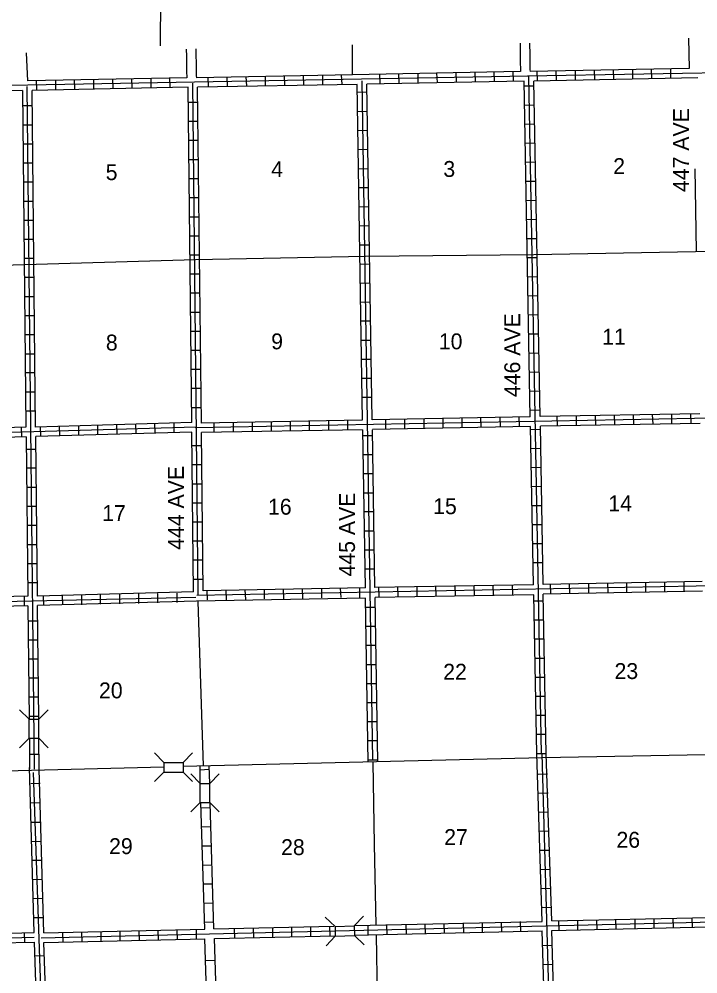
# Model space of a CAD drawing. Extents: x 1881594 to 2243936, y 15775045 to 16151935.
# Drawn here: x 2075614 to 2096968, y 15905015 to 15935047 of the extents above; entities that cross this region are included whole.
import ezdxf

# ---------------------------------------------------------------- set-up
doc = ezdxf.new("R2010")
doc.units = 0
for name, color, linetype in [('L11', 7, 'Continuous'), ('L13', 7, 'Continuous'), ('L14', 7, 'Continuous'), ('L18', 7, 'Continuous'), ('L30', 7, 'Continuous'), ('L4', 7, 'Continuous'), ('L50', 7, 'Continuous'), ('L8', 7, 'Continuous')]:
    doc.layers.add(name, color=color, linetype=linetype)

msp = doc.modelspace()

# ---------------------------------------------------------------- linework, layer by layer
at = {"layer": 'L11'}
msp.add_line((2096928, 15927744), (2096878, 15930340), dxfattribs=at)
at = {"layer": 'L13'}
for p, q in [((2081410, 15911560), (2081252, 15916725)), ((2086799, 15909092), (2086754, 15911661)), ((2086844, 15906549), (2086799, 15909092)), ((2086944, 15901222), (2086854, 15906233))]:
    msp.add_line(p, q, dxfattribs=at)
at = {"layer": 'L18'}
for p, q in [((2075930, 15913023), (2075629, 15913324)), ((2076231, 15913023), (2076527, 15913324)), ((2075930, 15913023), (2076231, 15913023)), ((2075930, 15912427), (2075930, 15913023)), ((2076231, 15912427), (2076231, 15913023)), ((2075930, 15912427), (2075629, 15912126)), ((2075930, 15912427), (2076231, 15912427)), ((2076231, 15912427), (2076527, 15912126)), ((2080170, 15911666), (2079869, 15911967)), ((2080772, 15911666), (2081073, 15911967)), ((2080170, 15911666), (2080170, 15911365)), ((2080170, 15911666), (2080772, 15911666)), ((2080772, 15911666), (2080772, 15911365)), ((2080170, 15911365), (2079869, 15911064)), ((2080170, 15911365), (2080772, 15911365)), ((2080772, 15911365), (2081073, 15911064)), ((2081311, 15911006), (2081015, 15911307)), ((2081611, 15911006), (2081912, 15911307)), ((2081311, 15911006), (2081611, 15911006)), ((2081311, 15910410), (2081311, 15911006)), ((2081611, 15910410), (2081611, 15911006)), ((2081311, 15910410), (2081015, 15910109)), ((2081311, 15910410), (2081611, 15910410)), ((2081611, 15910410), (2081912, 15910109)), ((2085556, 15906508), (2085244, 15906798)), ((2086152, 15906524), (2086448, 15906835)), ((2085556, 15906508), (2086152, 15906524)), ((2085556, 15906508), (2085561, 15906207)), ((2086152, 15906524), (2086163, 15906223)), ((2085561, 15906207), (2085270, 15905900)), ((2085561, 15906207), (2086163, 15906223)), ((2086163, 15906223), (2086469, 15905932))]:
    msp.add_line(p, q, dxfattribs=at)
at = {"layer": 'L4'}
for points in [[(2101976, 15927823), (2091802, 15927633), (2086506, 15927575)], [(2086506, 15927575), (2081163, 15927475), (2070756, 15927169)], [(2102319, 15911999), (2092076, 15911809)], [(2092076, 15911809), (2080772, 15911534)], [(2080165, 15911518), (2070994, 15911291)]]:
    msp.add_lwpolyline(points, dxfattribs=at)
at = {"layer": 'L50'}
for p, q in [((2080064, 15934202), (2080144, 15945749)), ((2096673, 15934444), (2096697, 15933498)), ((2086101, 15933293), (2086101, 15934233)), ((2075885, 15933101), (2075850, 15933989))]:
    msp.add_line(p, q, dxfattribs=at)
for points in [[(2080870, 15934100), (2080877, 15933885), (2080882, 15933673), (2080882, 15933406), (2080889, 15933198)], [(2081170, 15934108), (2081176, 15933894), (2081183, 15933677), (2081182, 15933411), (2081187, 15933269), (2081195, 15933199)], [(2091374, 15934288), (2091382, 15933923), (2091377, 15933722), (2091386, 15933435), (2091392, 15933398)], [(2091674, 15934295), (2091682, 15933923), (2091677, 15933722), (2091685, 15933463), (2091694, 15933403)]]:
    msp.add_lwpolyline(points, dxfattribs=at)
at = {"layer": 'L8'}
for p, q in [((2096104, 15933487), (2096110, 15933177)), ((2079172, 15932876), (2079162, 15933177)), ((2079769, 15932882), (2079764, 15933183)), ((2080371, 15932903), (2080360, 15933198)), ((2081569, 15932919), (2081564, 15933219)), ((2082171, 15932924), (2082161, 15933225)), ((2082773, 15932940), (2082762, 15933241)), ((2083370, 15932950), (2083364, 15933251)), ((2083972, 15932961), (2083961, 15933256)), ((2084568, 15932977), (2084563, 15933278)), ((2085170, 15932982), (2085165, 15933283)), ((2085772, 15932992), (2085761, 15933293)), ((2086971, 15933019), (2086960, 15933315)), ((2087572, 15933024), (2087562, 15933325)), ((2088169, 15933035), (2088164, 15933336)), ((2088771, 15933051), (2088760, 15933351)), ((2089373, 15933061), (2089362, 15933357)), ((2089969, 15933066), (2089964, 15933367)), ((2090571, 15933082), (2090561, 15933383)), ((2091172, 15933086), (2091161, 15933393)), ((2091902, 15933410), (2091912, 15933109)), ((2092504, 15933415), (2092514, 15933119)), ((2093106, 15933425), (2093111, 15933124)), ((2093702, 15933436), (2093713, 15933135)), ((2094304, 15933452), (2094310, 15933151)), ((2094906, 15933457), (2094911, 15933156)), ((2095503, 15933468), (2095513, 15933167)), ((2076173, 15932818), (2076163, 15933119)), ((2076770, 15932834), (2076765, 15933135)), ((2077372, 15932839), (2077361, 15933140)), ((2077968, 15932850), (2077963, 15933151)), ((2078570, 15932866), (2078565, 15933167)), ((2091812, 15932940), (2091511, 15932934)), ((2086564, 15932744), (2086263, 15932734)), ((2075730, 15932327), (2076031, 15932327)), ((2080936, 15932433), (2081237, 15932433)), ((2091823, 15932343), (2091522, 15932332)), ((2086569, 15932142), (2086268, 15932132)), ((2075735, 15931725), (2076036, 15931725)), ((2080946, 15931836), (2081247, 15931836)), ((2091828, 15931741), (2091527, 15931736)), ((2086580, 15931540), (2086279, 15931535)), ((2075735, 15931123), (2076036, 15931123)), ((2080946, 15931234), (2081247, 15931234)), ((2091844, 15931144), (2091543, 15931134)), ((2086585, 15930944), (2086289, 15930933)), ((2075746, 15930527), (2076047, 15930527)), ((2080951, 15930632), (2081252, 15930632)), ((2091854, 15930542), (2091553, 15930532)), ((2086596, 15930342), (2086295, 15930331)), ((2075756, 15929925), (2076052, 15929925)), ((2080962, 15930036), (2081263, 15930036)), ((2091860, 15929941), (2091564, 15929935)), ((2086606, 15929740), (2086305, 15929735)), ((2075761, 15929323), (2076062, 15929323)), ((2080973, 15929434), (2081268, 15929434)), ((2091881, 15929344), (2091580, 15929333)), ((2086622, 15929143), (2086321, 15929133)), ((2075761, 15928726), (2076062, 15928726)), ((2080973, 15928832), (2081268, 15928832)), ((2091886, 15928742), (2091585, 15928731)), ((2086627, 15928541), (2086326, 15928536)), ((2075772, 15928124), (2076073, 15928124)), ((2080978, 15928235), (2081279, 15928235)), ((2091897, 15928140), (2091596, 15928135)), ((2086638, 15927939), (2086337, 15927934)), ((2075777, 15927528), (2076078, 15927528)), ((2080988, 15927633), (2081289, 15927633)), ((2091912, 15927543), (2091612, 15927533)), ((2086643, 15927343), (2086348, 15927332)), ((2075788, 15926926), (2076089, 15926926)), ((2080994, 15927031), (2081295, 15927031)), ((2091918, 15926942), (2091622, 15926931)), ((2086654, 15926741), (2086353, 15926736)), ((2075788, 15926324), (2076089, 15926324)), ((2081004, 15926435), (2081305, 15926435)), ((2091928, 15926340), (2091627, 15926334)), ((2086664, 15926144), (2086363, 15926134)), ((2075798, 15925727), (2076094, 15925727)), ((2081004, 15925833), (2081305, 15925833)), ((2091944, 15925743), (2091643, 15925732)), ((2086680, 15925542), (2086379, 15925542)), ((2075804, 15925125), (2076105, 15925125)), ((2081015, 15925236), (2081311, 15925236)), ((2091955, 15925141), (2091654, 15925136)), ((2086685, 15924940), (2086390, 15924940)), ((2075814, 15924523), (2076110, 15924523)), ((2081020, 15924634), (2081321, 15924634)), ((2091960, 15924544), (2091664, 15924534)), ((2086696, 15924344), (2086395, 15924344)), ((2075814, 15923927), (2076110, 15923927)), ((2081031, 15924032), (2081326, 15924032)), ((2091981, 15923942), (2091680, 15923932)), ((2086701, 15923742), (2086406, 15923742)), ((2075819, 15923325), (2076120, 15923325)), ((2081036, 15923436), (2081337, 15923436)), ((2091986, 15923340), (2091685, 15923335)), ((2086712, 15923140), (2086411, 15923140)), ((2075830, 15922723), (2076131, 15922723)), ((2081036, 15922834), (2081337, 15922834)), ((2091997, 15922744), (2091696, 15922733)), ((2082356, 15922068), (2082356, 15922369)), ((2082953, 15922073), (2082953, 15922374)), ((2083554, 15922084), (2083554, 15922385)), ((2084156, 15922100), (2084156, 15922401)), ((2084753, 15922110), (2084753, 15922406)), ((2085355, 15922116), (2085355, 15922416)), ((2085952, 15922131), (2085952, 15922432)), ((2087155, 15922152), (2087155, 15922448)), ((2087752, 15922168), (2087752, 15922469)), ((2088354, 15922174), (2088354, 15922475)), ((2088956, 15922184), (2088956, 15922485)), ((2089552, 15922200), (2089547, 15922501)), ((2090154, 15922211), (2090144, 15922506)), ((2090756, 15922216), (2090746, 15922517)), ((2091353, 15922226), (2091348, 15922527)), ((2092551, 15922248), (2092546, 15922548)), ((2093153, 15922258), (2093148, 15922559)), ((2093755, 15922274), (2093745, 15922575)), ((2094352, 15922284), (2094346, 15922585)), ((2094954, 15922290), (2094943, 15922591)), ((2095556, 15922311), (2095545, 15922607)), ((2096152, 15922316), (2096147, 15922617)), ((2096754, 15922327), (2096744, 15922628)), ((2075698, 15921899), (2075687, 15922200)), ((2076295, 15921915), (2076289, 15922216)), ((2076897, 15921936), (2076886, 15922232)), ((2077493, 15921952), (2077488, 15922248)), ((2078095, 15921968), (2078090, 15922269)), ((2078697, 15921984), (2078686, 15922284)), ((2079294, 15922010), (2079288, 15922311)), ((2079896, 15922026), (2079885, 15922327)), ((2080497, 15922042), (2080487, 15922343)), ((2081754, 15922052), (2081754, 15922348)), ((2092013, 15922142), (2091712, 15922131)), ((2086728, 15921941), (2086427, 15921941)), ((2075835, 15921524), (2076136, 15921524)), ((2081052, 15921635), (2081353, 15921635)), ((2092018, 15921540), (2091722, 15921535)), ((2086743, 15921339), (2086448, 15921339)), ((2075846, 15920928), (2076147, 15920928)), ((2081062, 15921033), (2081363, 15921033)), ((2092029, 15920943), (2091728, 15920933)), ((2086754, 15920743), (2086453, 15920743)), ((2075856, 15920326), (2076152, 15920326)), ((2081062, 15920431), (2081363, 15920431)), ((2092039, 15920341), (2091738, 15920331)), ((2086765, 15920141), (2086464, 15920141)), ((2075862, 15919724), (2076163, 15919724)), ((2081073, 15919835), (2081369, 15919835)), ((2092055, 15919740), (2091754, 15919740)), ((2086770, 15919544), (2086469, 15919544)), ((2075862, 15919127), (2076163, 15919127)), ((2081078, 15919233), (2081379, 15919233)), ((2092060, 15919143), (2091765, 15919143)), ((2086780, 15918942), (2086480, 15918942)), ((2075872, 15918525), (2076173, 15918525)), ((2081089, 15918636), (2081390, 15918636)), ((2092071, 15918541), (2091770, 15918541)), ((2086786, 15918340), (2086485, 15918340)), ((2075878, 15917923), (2076179, 15917923)), ((2081094, 15918034), (2081395, 15918034)), ((2092087, 15917944), (2091786, 15917944)), ((2086796, 15917744), (2086495, 15917744)), ((2075888, 15917327), (2076189, 15917327)), ((2081094, 15917432), (2081395, 15917432)), ((2092319, 15917274), (2092330, 15916973)), ((2092921, 15917284), (2092926, 15916983)), ((2093523, 15917290), (2093528, 15916994)), ((2094119, 15917300), (2094130, 15916999)), ((2094721, 15917316), (2094721, 15917015)), ((2095318, 15917327), (2095318, 15917026)), ((2095920, 15917332), (2095920, 15917031)), ((2096522, 15917348), (2096522, 15917052)), ((2079373, 15916967), (2079373, 15916667)), ((2079969, 15916983), (2079969, 15916682)), ((2080571, 15916994), (2080571, 15916693)), ((2081522, 15917073), (2081527, 15916777)), ((2082118, 15917084), (2082129, 15916783)), ((2082720, 15917094), (2082731, 15916793)), ((2083322, 15917110), (2083327, 15916809)), ((2083919, 15917115), (2083929, 15916814)), ((2084521, 15917126), (2084531, 15916825)), ((2085123, 15917142), (2085128, 15916841)), ((2085719, 15917152), (2085730, 15916851)), ((2086321, 15917158), (2086326, 15916857)), ((2086923, 15917173), (2086928, 15916878)), ((2087520, 15917184), (2087530, 15916883)), ((2088122, 15917189), (2088127, 15916894)), ((2088718, 15917210), (2088729, 15916909)), ((2089320, 15917216), (2089331, 15916915)), ((2089922, 15917226), (2089927, 15916925)), ((2090519, 15917242), (2090529, 15916941)), ((2091120, 15917253), (2091131, 15916952)), ((2075772, 15916883), (2075777, 15916582)), ((2076369, 15916899), (2076379, 15916598)), ((2076970, 15916915), (2076981, 15916619)), ((2077572, 15916925), (2077578, 15916624)), ((2078169, 15916941), (2078169, 15916640)), ((2078771, 15916952), (2078771, 15916651)), ((2092103, 15916740), (2091802, 15916740)), ((2086823, 15916540), (2086522, 15916540)), ((2075893, 15916123), (2076194, 15916123)), ((2092118, 15916144), (2091823, 15916144)), ((2086828, 15915943), (2086527, 15915943)), ((2075904, 15915526), (2076205, 15915526)), ((2092129, 15915542), (2091828, 15915542)), ((2086839, 15915341), (2086538, 15915341)), ((2075915, 15914924), (2076210, 15914924)), ((2092140, 15914940), (2091839, 15914940)), ((2086844, 15914739), (2086548, 15914739)), ((2075915, 15914327), (2076210, 15914327)), ((2092155, 15914343), (2091854, 15914343)), ((2086854, 15914143), (2086553, 15914143)), ((2075920, 15913726), (2076221, 15913726)), ((2092161, 15913741), (2091860, 15913741)), ((2086870, 15913541), (2086569, 15913541)), ((2075930, 15913124), (2076231, 15913124)), ((2092171, 15913139), (2091870, 15913139)), ((2086881, 15912944), (2086580, 15912944)), ((2092187, 15912543), (2091886, 15912543)), ((2086886, 15912342), (2086585, 15912342)), ((2075936, 15911925), (2076237, 15911925)), ((2092198, 15911941), (2091897, 15911941)), ((2086897, 15911740), (2086596, 15911740)), ((2081295, 15911434), (2081596, 15911450)), ((2092235, 15911302), (2091939, 15911291)), ((2076279, 15911001), (2075978, 15910990)), ((2092256, 15910700), (2091955, 15910689)), ((2076289, 15910394), (2075988, 15910383)), ((2081326, 15910241), (2081627, 15910251)), ((2092272, 15910098), (2091971, 15910093)), ((2076289, 15909781), (2075994, 15909776)), ((2081353, 15909644), (2081654, 15909649)), ((2092287, 15909501), (2091986, 15909491)), ((2076289, 15909185), (2075988, 15909174)), ((2081369, 15909042), (2081670, 15909047)), ((2092303, 15908900), (2092002, 15908894)), ((2076305, 15908583), (2076004, 15908577)), ((2081390, 15908440), (2081685, 15908451)), ((2092319, 15908298), (2092018, 15908292)), ((2076332, 15907981), (2076031, 15907976)), ((2081406, 15907844), (2081707, 15907849)), ((2092335, 15907701), (2092039, 15907690)), ((2076347, 15907384), (2076047, 15907374)), ((2081427, 15907242), (2081728, 15907252)), ((2092356, 15907099), (2092055, 15907094)), ((2076369, 15906782), (2076073, 15906777)), ((2095577, 15906756), (2095587, 15906460)), ((2096179, 15906766), (2096189, 15906465)), ((2096780, 15906782), (2096786, 15906481)), ((2081448, 15906640), (2081743, 15906650)), ((2082979, 15906460), (2082990, 15906159)), ((2083581, 15906476), (2083586, 15906175)), ((2084178, 15906481), (2084188, 15906186)), ((2084779, 15906502), (2084785, 15906201)), ((2085381, 15906518), (2085387, 15906217)), ((2086580, 15906539), (2086585, 15906244)), ((2087176, 15906560), (2087187, 15906260)), ((2087778, 15906576), (2087789, 15906275)), ((2088380, 15906582), (2088386, 15906286)), ((2088977, 15906597), (2088987, 15906302)), ((2089579, 15906619), (2089589, 15906318)), ((2090181, 15906624), (2090186, 15906323)), ((2090777, 15906640), (2090788, 15906344)), ((2091379, 15906661), (2091384, 15906360)), ((2092578, 15906682), (2092588, 15906381)), ((2093180, 15906698), (2093185, 15906402)), ((2093776, 15906708), (2093787, 15906418)), ((2094378, 15906724), (2094389, 15906423)), ((2094980, 15906740), (2094985, 15906439)), ((2071305, 15906201), (2076089, 15906318)), ((2071603, 15906059), (2076092, 15906168)), ((2075774, 15906309), (2075781, 15906011)), ((2076981, 15906318), (2076986, 15906017)), ((2077578, 15906333), (2077588, 15906032)), ((2078180, 15906344), (2078185, 15906043)), ((2078781, 15906360), (2078787, 15906059)), ((2079378, 15906376), (2079389, 15906075)), ((2079980, 15906381), (2079985, 15906085)), ((2080577, 15906402), (2080587, 15906101)), ((2081179, 15906418), (2081189, 15906117)), ((2082377, 15906439), (2082388, 15906143)), ((2071311, 15905927), (2076094, 15906017)), ((2092388, 15905906), (2092087, 15905900)), ((2076411, 15905584), (2076110, 15905573)), ((2081479, 15905441), (2081780, 15905452)), ((2092404, 15905309), (2092103, 15905299))]:
    msp.add_line(p, q, dxfattribs=at)
for points in [[(2109901, 15933568), (2091606, 15933251)], [(2096697, 15933498), (2091694, 15933403)], [(2091638, 15933251), (2065371, 15932776)], [(2080889, 15933198), (2075885, 15933101)], [(2086101, 15933296), (2081195, 15933199)], [(2091392, 15933398), (2086101, 15933296)], [(2092044, 15911941), (2091654, 15933256)], [(2096968, 15933196), (2091802, 15933098)], [(2076094, 15911460), (2075872, 15932924)], [(2080930, 15932903), (2076020, 15932802)], [(2081047, 15922358), (2080930, 15932903)], [(2081252, 15916915), (2081078, 15933035)], [(2086252, 15932992), (2081231, 15932903)], [(2081347, 15922343), (2081231, 15932903)], [(2086421, 15922432), (2086252, 15932992)], [(2086744, 15911740), (2086406, 15933109)], [(2091506, 15933093), (2086553, 15932998)], [(2086722, 15922443), (2086553, 15932998)], [(2091696, 15922533), (2091506, 15933093)], [(2092002, 15922543), (2091802, 15933098)], [(2075719, 15932802), (2070819, 15932707)], [(2075719, 15932802), (2075830, 15922211)], [(2076131, 15922216), (2076020, 15932802)], [(2102472, 15922585), (2081152, 15922189)], [(2086411, 15922432), (2081347, 15922343)], [(2091696, 15922533), (2086722, 15922443)], [(2097029, 15922633), (2092002, 15922543)], [(2081173, 15922211), (2065497, 15921757)], [(2075830, 15922211), (2072588, 15922116)], [(2081047, 15922358), (2076131, 15922216)], [(2086421, 15922131), (2081353, 15922042)], [(2086506, 15917158), (2086427, 15922131)], [(2091701, 15922232), (2086728, 15922142)], [(2086802, 15917168), (2086728, 15922131)], [(2091796, 15917258), (2091701, 15922232)], [(2097044, 15922332), (2092013, 15922242)], [(2092103, 15917268), (2092013, 15922242)], [(2075835, 15921910), (2072630, 15921815)], [(2075835, 15921910), (2075888, 15916894)], [(2081052, 15922057), (2076136, 15921915)], [(2076189, 15916899), (2076136, 15921915)], [(2081105, 15917031), (2081052, 15922057)], [(2081406, 15917068), (2081353, 15922042)], [(2102520, 15917311), (2081205, 15916915)], [(2091796, 15917258), (2086802, 15917168)], [(2097103, 15917358), (2092103, 15917268)], [(2081105, 15917031), (2076189, 15916899)], [(2086506, 15917158), (2081406, 15917068)], [(2097113, 15917052), (2092103, 15916957)], [(2081173, 15916857), (2065698, 15916508)], [(2075888, 15916894), (2071078, 15916783)], [(2081194, 15916735), (2076194, 15916598)], [(2086511, 15916835), (2081194, 15916735)], [(2086597, 15911676), (2086511, 15916835)], [(2091802, 15916941), (2086812, 15916851)], [(2086898, 15911683), (2086812, 15916851)], [(2091897, 15911941), (2091802, 15916941)], [(2092198, 15911941), (2092103, 15916957)], [(2075893, 15916593), (2071089, 15916482)], [(2075893, 15916593), (2075930, 15913039)], [(2076231, 15913039), (2076194, 15916598)], [(2075936, 15912432), (2075946, 15911460)], [(2076247, 15911460), (2076237, 15912416)], [(2092071, 15906666), (2091897, 15911941)], [(2092810, 15885509), (2092071, 15911941)], [(2092372, 15906682), (2092198, 15911941)], [(2081611, 15911017), (2081595, 15911554)], [(2076089, 15906318), (2075946, 15911503)], [(2076960, 15885192), (2076062, 15911350)], [(2076390, 15906302), (2076247, 15911460)], [(2081311, 15911017), (2081305, 15911547)], [(2081453, 15906418), (2081326, 15910410)], [(2081743, 15906434), (2081627, 15910394)], [(2076311, 15906149), (2102778, 15906777)], [(2092372, 15906682), (2097293, 15906793)], [(2081743, 15906434), (2085519, 15906518)], [(2086163, 15906534), (2092071, 15906666)], [(2092377, 15906381), (2097314, 15906492)], [(2076390, 15906302), (2081453, 15906418)], [(2081765, 15906133), (2085556, 15906217)], [(2086152, 15906233), (2092071, 15906365)], [(2092213, 15901539), (2092071, 15906365)], [(2092514, 15901560), (2092377, 15906381)], [(2076263, 15900974), (2076094, 15906017)], [(2076395, 15906001), (2081453, 15906117)], [(2076569, 15901001), (2076395, 15906001)], [(2081611, 15901133), (2081453, 15906117)], [(2081923, 15901133), (2081765, 15906133)]]:
    msp.add_lwpolyline(points, dxfattribs=at)

# ---------------------------------------------------------------- texts
at = {"layer": 'L14'}
for s, p in [('5', (2078338, 15929983)), ('4', (2083544, 15930078)), ('3', (2088961, 15930083)), ('2', (2094304, 15930173)), ('8', (2078343, 15924624)), ('9', (2083544, 15924661)), ('10', (2088818, 15924661)), ('11', (2093956, 15924808)), ('16', (2083444, 15919460)), ('15', (2088639, 15919476)), ('14', (2094151, 15919565)), ('17', (2078227, 15919259)), ('22', (2088956, 15914269)), ('23', (2094346, 15914290)), ('20', (2078127, 15913683)), ('27', (2088987, 15909069)), ('26', (2094405, 15908984)), ('29', (2078444, 15908783)), ('28', (2083855, 15908752))]:
    msp.add_text(s, height=500, rotation=360, dxfattribs=at).set_placement(p)
at = {"layer": 'L30'}
for s, p in [('447 AVE', (2096688, 15929607)), ('446 AVE', (2091379, 15923158)), ('444 AVE', (2080797, 15918354)), ('445 AVE', (2086180, 15917515))]:
    msp.add_text(s, height=500, rotation=90, dxfattribs=at).set_placement(p)

doc.saveas('drawing.dxf')
